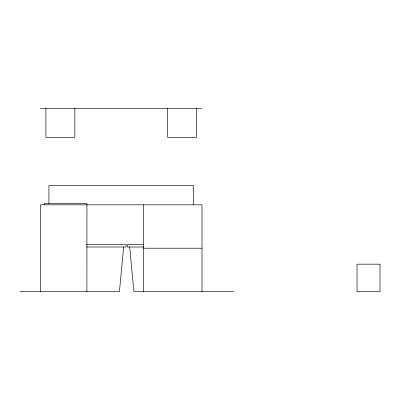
<?xml version="1.0" encoding="UTF-8"?>
<svg xmlns="http://www.w3.org/2000/svg" width="400" height="400" viewBox="0 0 400 400"><rect width="100%" height="100%" fill="white"/><g stroke="black" fill="none" stroke-linecap="round" stroke-linejoin="round"><path stroke-width="0.6" d="M123.655 247.005L119.435 291.6L20 291.6M40.49 108.4L201.995 108.4M86.53 244.595L126.065 244.595L126.065 247.005L86.49 247.005M143.95 244.595L127.27 244.595L127.27 247.005L143.925 247.005M143.54 248.21L201.995 248.21M233.94 291.6L133.9 291.6L129.68 247.005M201.995 291.6L201.995 204.82L40.49 204.82L40.49 291.6M196.575 108.4L196.575 137.325L167.645 137.325L167.645 108.4M193.56 204.82L193.56 185.535L48.925 185.535L48.925 203.575M143.54 204.82L143.54 291.6M86.895 291.6L86.94 203.615L44.15 203.615L44.15 204.86M74.84 108.4L74.84 137.325L45.915 137.325L45.915 108.4M380 264.18L357.035 264.18L357.035 291.6L380 291.6L380 264.18"/></g></svg>
